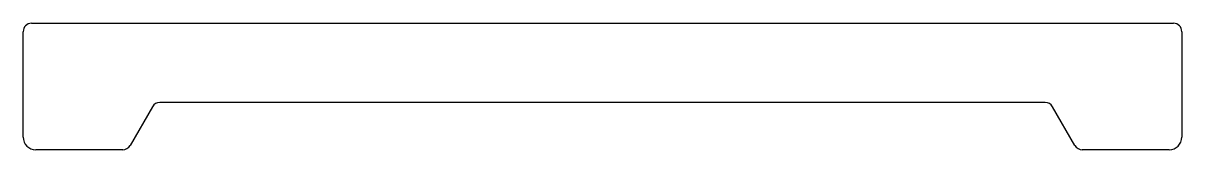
# Model space of a CAD drawing. Extents: x -38.2 to 31.7, y 7.4 to 15.
import ezdxf

# ---------------------------------------------------------------- set-up
doc = ezdxf.new("R2010")
doc.units = 0
doc.layers.get('0').update_dxf_attribs({"linetype": 'CONTINUOUS'})

msp = doc.modelspace()

# ---------------------------------------------------------------- linework, layer by layer
for p, q in [((-37.682, 14.964), (31.152, 14.964)), ((-38.19, 8.119), (-38.19, 14.456)), ((31.66, 14.456), (31.66, 8.119)), ((-30.399, 9.948), (-31.748, 7.611)), ((23.429, 10.202), (-29.959, 10.202)), ((25.218, 7.611), (23.869, 9.948)), ((-32.188, 7.357), (-37.428, 7.357)), ((30.898, 7.357), (25.658, 7.357))]:
    msp.add_line(p, q)
for centre, radius, start, end in [((-37.682, 14.456), 0.508, 90, 180), ((31.152, 14.456), 0.508, 360, 90), ((-29.959, 9.694), 0.508, 90, 150), ((23.429, 9.694), 0.508, 30, 90), ((-37.428, 8.119), 0.762, 180, 270), ((30.898, 8.119), 0.762, 270, 360), ((-32.188, 7.865), 0.508, 270, 330), ((25.658, 7.865), 0.508, 210, 270)]:
    msp.add_arc(centre, radius, start, end)

doc.saveas('drawing.dxf')
